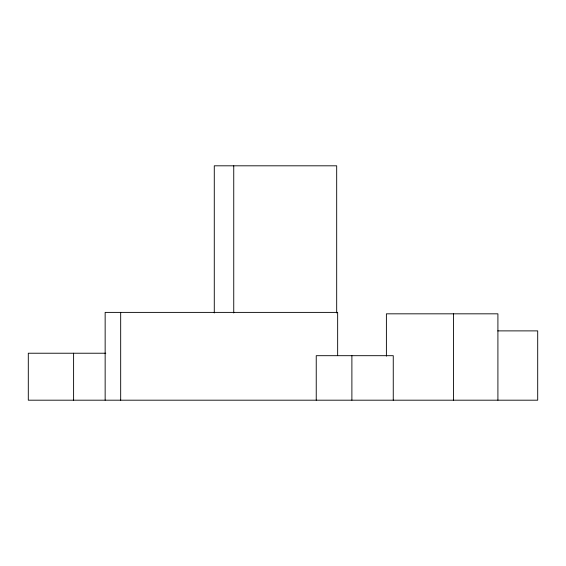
<?xml version="1.0" encoding="UTF-8"?>
<svg xmlns="http://www.w3.org/2000/svg" width="566" height="566" viewBox="0 0 566 566"><rect width="100%" height="100%" fill="white"/><g stroke="black" fill="none" stroke-linecap="round" stroke-linejoin="round"><path stroke-width="0.85" d="M497.783 330.884L537.7 330.884L537.7 400.19L28.3 400.19L28.3 353.226L105.785 353.226M497.91 400.19L497.91 313.826L386.394 313.826L386.394 356.127M453.543 313.826L453.543 400.19M393.257 400.19L393.257 355.689L316.238 355.689L316.238 400.19M351.889 355.689L351.889 400.19M337.654 355.413L337.654 312.39L105.149 312.39L105.149 400.19M336.685 312.956L336.685 165.81L214.281 165.81L214.281 312.956M233.744 165.81L233.744 312.956M120.678 312.39L120.678 400.19M73.601 353.226L73.601 400.19"/></g></svg>
